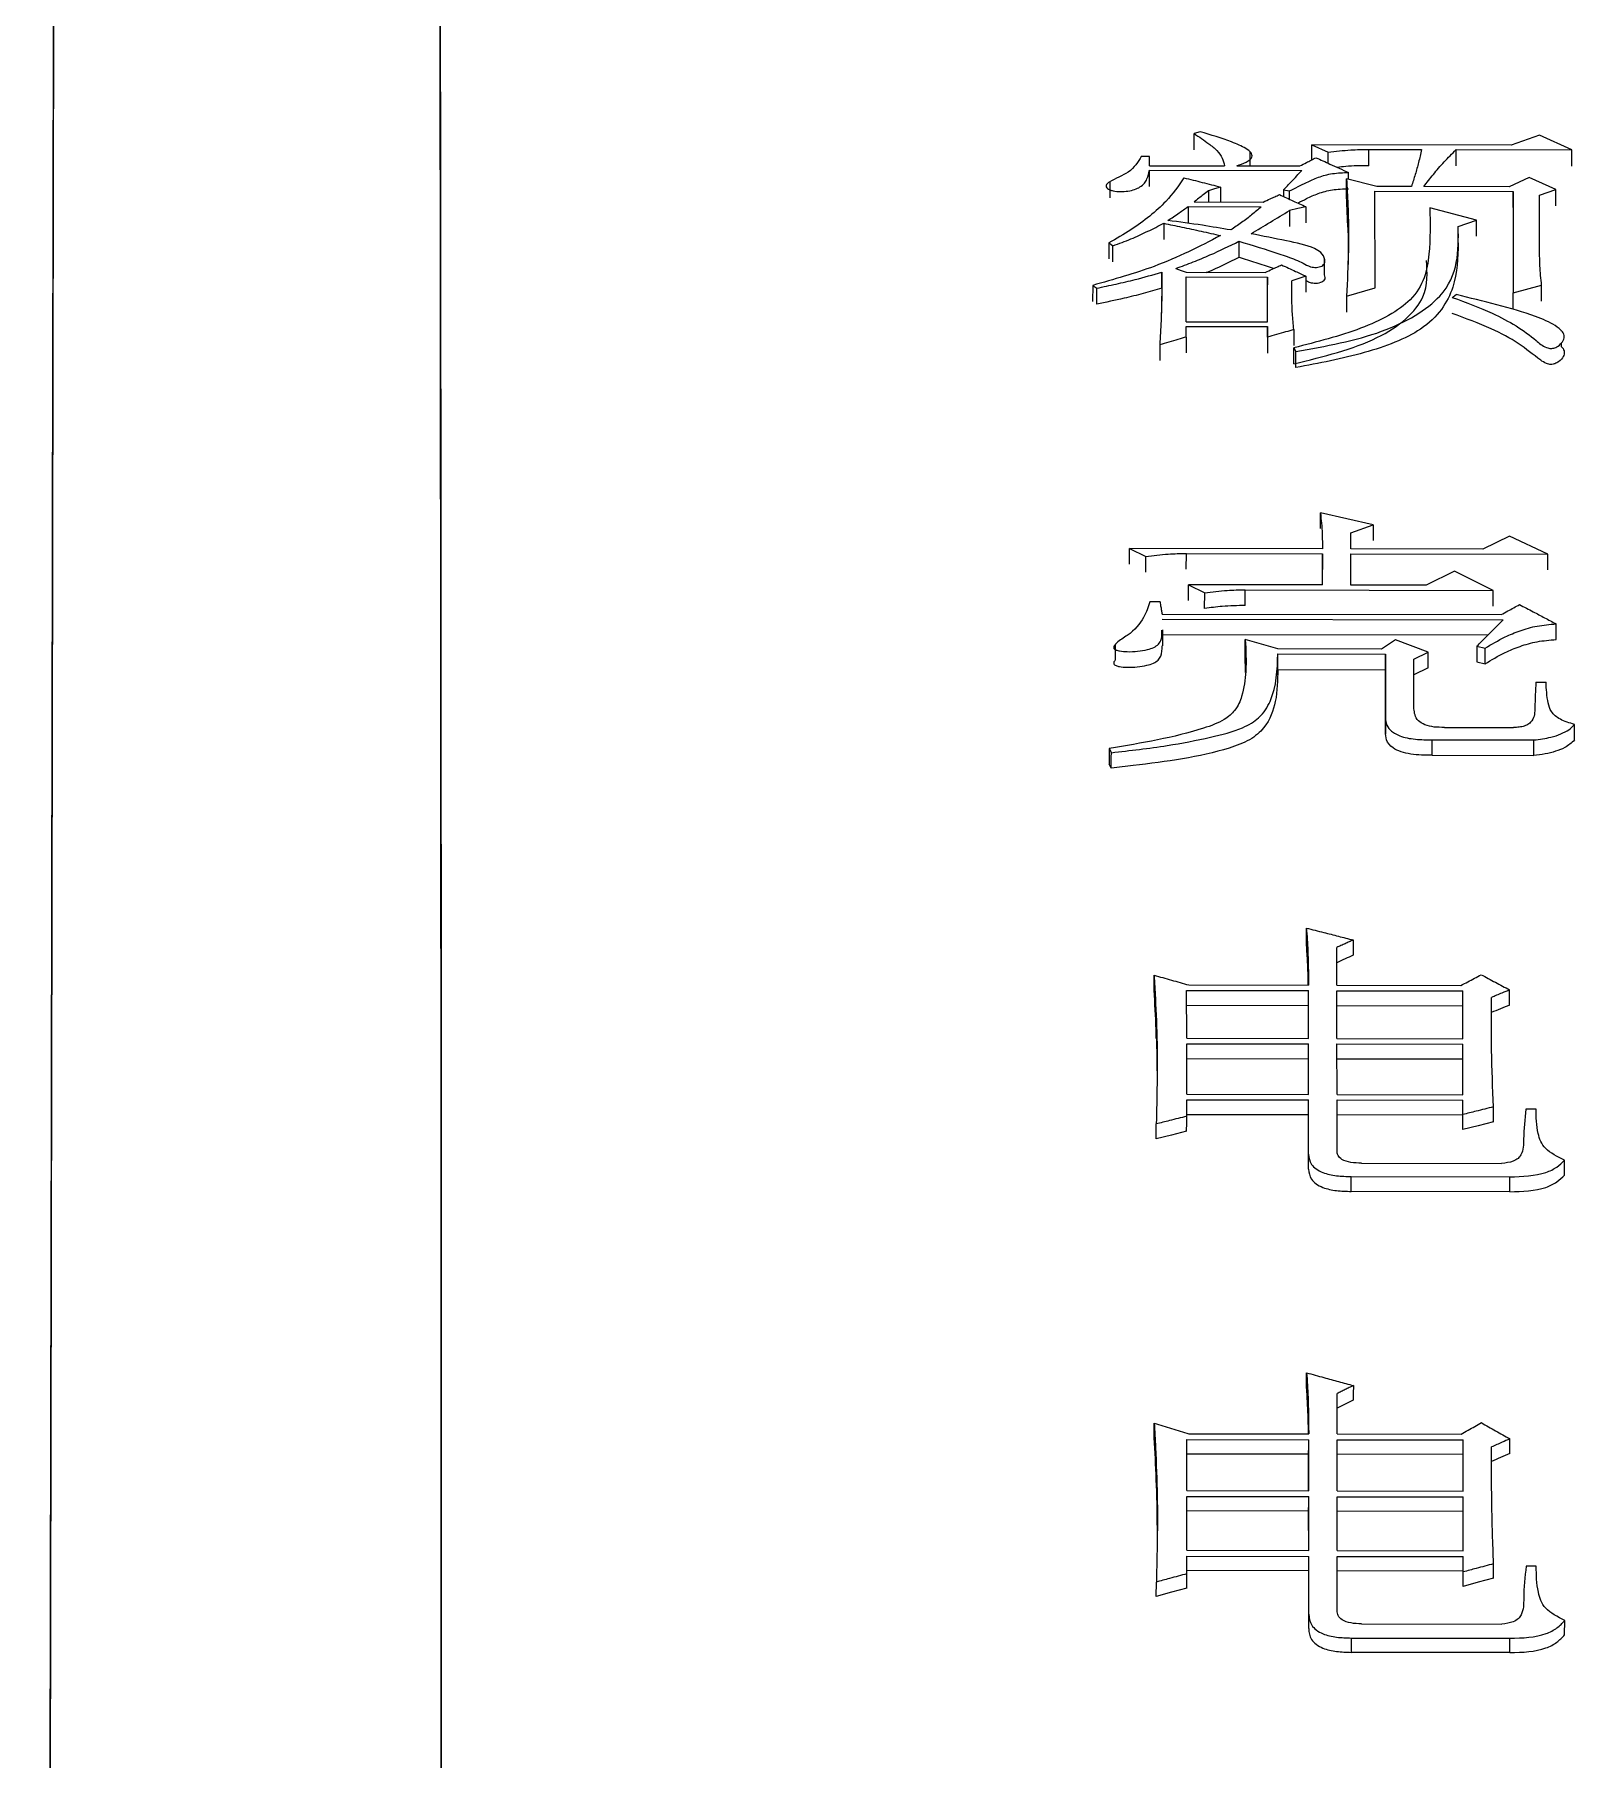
# Model space of a CAD drawing. Header units: millimetres. Extents: x 2271 to 4415, y 823 to 2339.
# Drawn here: x 2753.59 to 2761.79, y 2136.96 to 2146.15 of the extents above; entities that cross this region are included whole.
import ezdxf

# ---------------------------------------------------------------- set-up
doc = ezdxf.new("R2010")
doc.units = ezdxf.units.MM

msp = doc.modelspace()

# ---------------------------------------------------------------- linework, layer by layer
at = {"color": 7, "linetype": 'Continuous', "lineweight": 25}
for p, q in [((2759.793, 2145.6351), (2759.7606, 2145.6254)), ((2759.7603, 2145.5392), (2759.7606, 2145.6254)), ((2760.3878, 2145.4858), (2760.388, 2145.5656)), ((2760.388, 2145.5656), (2760.4746, 2145.5263)), ((2761.4481, 2145.5636), (2760.388, 2145.5656)), ((2760.6907, 2145.454), (2760.6909, 2145.5406)), ((2760.6909, 2145.5406), (2760.9722, 2145.54)), ((2761.1558, 2145.4536), (2761.1561, 2145.5397)), ((2761.1561, 2145.5397), (2761.7727, 2145.5385)), ((2761.5995, 2145.6171), (2761.4481, 2145.5636)), ((2761.7727, 2145.5385), (2761.5995, 2145.6171)), ((2759.5227, 2145.5035), (2759.4794, 2145.5036)), ((2759.5228, 2145.4544), (2759.5227, 2145.5035)), ((2759.5228, 2145.4544), (2759.923, 2145.4536)), ((2759.9879, 2145.4535), (2760.3232, 2145.4529)), ((2760.0587, 2145.4534), (2760.0589, 2145.5289)), ((2760.4744, 2145.4675), (2760.4746, 2145.5263)), ((2759.3117, 2145.3682), (2759.3115, 2145.2824)), ((2759.5225, 2145.3439), (2759.5228, 2145.4298)), ((2759.5228, 2145.4298), (2760.3341, 2145.4283)), ((2760.7344, 2145.3437), (2760.5721, 2145.3835)), ((2760.5828, 2145.3809), (2760.5829, 2145.418)), ((2761.5457, 2145.3916), (2761.4375, 2145.3424)), ((2761.6863, 2145.3271), (2761.5457, 2145.3916)), ((2759.7609, 2145.2614), (2760.1287, 2145.2607)), ((2759.8366, 2145.3207), (2759.8364, 2145.2612)), ((2760.2368, 2145.3249), (2760.2367, 2145.2903)), ((2760.2368, 2145.3249), (2760.2693, 2145.3199)), ((2760.2692, 2145.2754), (2760.2693, 2145.3198)), ((2760.5795, 2145.1266), (2760.5719, 2145.2971)), ((2760.7236, 2145.319), (2761.4592, 2145.3176)), ((2760.7242, 2144.8039), (2760.7236, 2145.319)), ((2760.9183, 2145.3434), (2760.7344, 2145.3437)), ((2761.4375, 2145.3424), (2760.9832, 2145.3432)), ((2761.4592, 2145.3176), (2761.4598, 2144.7772)), ((2761.5998, 2145.2976), (2761.6863, 2145.3271)), ((2761.6002, 2144.9936), (2761.5998, 2145.2976)), ((2759.7285, 2145.2366), (2760.1179, 2145.2359)), ((2760.2694, 2145.2157), (2760.2692, 2145.1301)), ((2761.2646, 2145.1642), (2761.0158, 2145.2293)), ((2759.5988, 2145.1473), (2759.5986, 2145.0617)), ((2761.1671, 2145.0439), (2761.1673, 2145.1295)), ((2761.1673, 2145.1295), (2761.2646, 2145.1642)), ((2759.3068, 2145.043), (2759.3066, 2144.9575)), ((2759.3283, 2144.9425), (2759.3285, 2145.0279)), ((2760.4543, 2144.8734), (2760.4545, 2144.9593)), ((2759.2205, 2144.8168), (2759.2203, 2144.7311)), ((2759.2419, 2144.7159), (2759.2422, 2144.8016)), ((2759.588, 2144.8014), (2759.5883, 2144.8867)), ((2759.7181, 2144.8865), (2760.1399, 2144.8857)), ((2759.7181, 2144.8613), (2760.1508, 2144.8605)), ((2759.7183, 2144.623), (2759.7181, 2144.8613)), ((2760.1508, 2144.8605), (2760.1505, 2144.7752)), ((2760.151, 2144.6222), (2760.1508, 2144.8605)), ((2760.5728, 2144.7586), (2760.7242, 2144.8039)), ((2761.4598, 2144.7772), (2761.6112, 2144.8174)), ((2761.4595, 2144.692), (2761.4598, 2144.7772)), ((2759.7183, 2144.623), (2760.151, 2144.6222)), ((2759.7184, 2144.5414), (2759.7182, 2144.4564)), ((2759.7183, 2144.5975), (2760.151, 2144.5967)), ((2759.7184, 2144.5414), (2759.7183, 2144.5975)), ((2760.151, 2144.5967), (2760.1508, 2144.5117)), ((2760.1511, 2144.5406), (2760.151, 2144.5967)), ((2760.2917, 2144.5812), (2760.2914, 2144.4962)), ((2761.7175, 2144.5729), (2761.7175, 2144.5748)), ((2760.2918, 2144.484), (2760.3026, 2144.4635)), ((2761.7172, 2144.4893), (2761.7173, 2144.5111)), ((2760.7145, 2143.5407), (2760.4332, 2143.6049)), ((2760.5955, 2143.4984), (2760.7145, 2143.5407)), ((2760.5956, 2143.4131), (2760.5955, 2143.4984)), ((2761.4393, 2143.4809), (2761.2987, 2143.4118)), ((2761.6449, 2143.3845), (2761.4393, 2143.4809)), ((2759.4162, 2143.3316), (2759.4165, 2143.4153)), ((2759.4165, 2143.4153), (2759.5031, 2143.3724)), ((2760.4441, 2143.4134), (2759.4165, 2143.4153)), ((2759.5028, 2143.2887), (2759.5031, 2143.3724)), ((2759.7191, 2143.3043), (2759.7194, 2143.388)), ((2759.7194, 2143.388), (2760.4441, 2143.3867)), ((2760.4441, 2143.3867), (2760.4439, 2143.303)), ((2760.4443, 2143.2205), (2760.4441, 2143.3867)), ((2761.2987, 2143.4118), (2760.5956, 2143.4131)), ((2760.5956, 2143.3864), (2761.6449, 2143.3845)), ((2760.5957, 2143.2202), (2760.5956, 2143.3864)), ((2761.1473, 2143.2944), (2760.996, 2143.2195)), ((2761.3529, 2143.1919), (2761.1473, 2143.2944)), ((2759.7301, 2143.1383), (2759.7303, 2143.2219)), ((2759.7303, 2143.2219), (2759.8169, 2143.1786)), ((2760.4443, 2143.2205), (2759.7303, 2143.2219)), ((2759.8167, 2143.0952), (2759.8169, 2143.1786)), ((2760.033, 2143.1109), (2760.0332, 2143.1944)), ((2760.0332, 2143.1944), (2761.3529, 2143.1919)), ((2760.996, 2143.2195), (2760.5957, 2143.2202)), ((2759.579, 2143.1306), (2759.5249, 2143.1307)), ((2759.5898, 2143.0658), (2761.3963, 2143.0624)), ((2759.5898, 2143.0387), (2761.4071, 2143.0353)), ((2759.5942, 2142.8969), (2759.5945, 2142.9807)), ((2761.6882, 2142.9298), (2761.6884, 2143.0132)), ((2759.3401, 2142.9035), (2759.3398, 2142.8198)), ((2761.324, 2142.9522), (2759.5944, 2142.9554)), ((2760.0332, 2142.8463), (2760.0334, 2142.9294)), ((2760.2065, 2142.8802), (2760.0334, 2142.9294)), ((2760.7582, 2142.8792), (2760.2065, 2142.8802)), ((2760.8339, 2142.928), (2760.7582, 2142.8792)), ((2761.007, 2142.8624), (2760.8339, 2142.928)), ((2761.2666, 2142.8945), (2761.2664, 2142.8114)), ((2761.2666, 2142.8945), (2761.3099, 2142.8836)), ((2761.3097, 2142.8004), (2761.3099, 2142.8836)), ((2760.0346, 2142.7535), (2760.0332, 2142.8462)), ((2760.2063, 2142.7699), (2760.2065, 2142.853)), ((2760.2065, 2142.853), (2760.7799, 2142.8519)), ((2760.2069, 2142.7426), (2760.2072, 2142.8262)), ((2760.7799, 2142.8519), (2760.7801, 2142.5232)), ((2760.9313, 2142.8244), (2761.007, 2142.8624)), ((2760.9315, 2142.5615), (2760.9313, 2142.8244)), ((2761.2664, 2142.8114), (2761.3097, 2142.8004)), ((2760.2063, 2142.7699), (2760.7796, 2142.7688)), ((2760.7799, 2142.4405), (2760.7796, 2142.7688)), ((2761.0068, 2142.7793), (2760.9311, 2142.7413)), ((2761.5805, 2142.703), (2761.6345, 2142.7029)), ((2760.7801, 2142.5109), (2760.7798, 2142.4277)), ((2760.7799, 2142.4405), (2760.7801, 2142.5232)), ((2761.0938, 2142.462), (2761.4616, 2142.4613)), ((2759.3091, 2142.3491), (2759.3088, 2142.2667)), ((2759.3091, 2142.3491), (2759.3199, 2142.3269)), ((2761.0287, 2142.3133), (2761.029, 2142.3958)), ((2761.029, 2142.3958), (2761.5699, 2142.3948)), ((2759.3196, 2142.2445), (2759.3088, 2142.2667)), ((2761.0287, 2142.3133), (2761.5696, 2142.3123)), ((2760.3587, 2141.3114), (2760.3589, 2141.3926)), ((2760.5213, 2141.088), (2760.5212, 2141.2893)), ((2759.7209, 2141.0606), (2760.3699, 2141.0594)), ((2759.721, 2140.8056), (2759.7209, 2141.0606)), ((2759.7317, 2141.0895), (2760.3699, 2141.0883)), ((2760.37, 2140.8044), (2760.3699, 2141.0594)), ((2760.5213, 2141.088), (2761.1812, 2141.0868)), ((2760.5213, 2141.0591), (2761.192, 2141.0579)), ((2760.5215, 2140.8041), (2760.5213, 2141.0591)), ((2761.1921, 2140.8029), (2761.192, 2141.0579)), ((2760.3696, 2140.9787), (2759.7206, 2140.9799)), ((2760.3697, 2140.8044), (2760.3696, 2140.9787)), ((2761.1918, 2140.9771), (2760.5211, 2140.9784)), ((2761.1918, 2140.8029), (2761.1918, 2140.9771)), ((2759.5599, 2140.8066), (2759.5636, 2140.5711)), ((2759.721, 2140.8056), (2760.37, 2140.8044)), ((2759.721, 2140.7765), (2760.37, 2140.7753)), ((2759.7211, 2140.5076), (2759.721, 2140.7765)), ((2760.3701, 2140.5064), (2760.37, 2140.7753)), ((2760.5215, 2140.8041), (2761.1921, 2140.8029)), ((2760.5215, 2140.775), (2761.1921, 2140.7738)), ((2760.5216, 2140.5061), (2760.5215, 2140.775)), ((2761.1923, 2140.5049), (2761.1921, 2140.7738)), ((2760.3698, 2140.6949), (2759.7207, 2140.6961)), ((2760.3699, 2140.5064), (2760.3698, 2140.6949)), ((2761.1919, 2140.6934), (2760.5212, 2140.6946)), ((2761.192, 2140.5049), (2761.1919, 2140.6934)), ((2759.7211, 2140.5076), (2760.3701, 2140.5064)), ((2760.5216, 2140.5061), (2761.1923, 2140.5049)), ((2759.7211, 2140.4783), (2760.3702, 2140.4771)), ((2759.7212, 2140.3901), (2759.7211, 2140.4783)), ((2760.3699, 2140.3971), (2759.7212, 2140.3983)), ((2760.37, 2140.1084), (2760.3699, 2140.3971)), ((2760.3703, 2140.1881), (2760.3702, 2140.4771)), ((2761.192, 2140.3955), (2760.5214, 2140.3968)), ((2760.5216, 2140.4768), (2761.1923, 2140.4755)), ((2760.5217, 2140.2055), (2760.5216, 2140.4768)), ((2761.1921, 2140.3192), (2761.192, 2140.3955)), ((2761.1921, 2140.3192), (2761.1923, 2140.3991)), ((2761.1923, 2140.3991), (2761.1923, 2140.4755)), ((2761.5817, 2140.4278), (2761.5276, 2140.4279)), ((2759.5587, 2140.2693), (2759.5589, 2140.3491)), ((2760.37, 2140.1084), (2760.3703, 2140.1881)), ((2760.6515, 2140.1401), (2761.3982, 2140.1388)), ((2761.733, 2140.0763), (2761.7333, 2140.1559)), ((2760.5972, 2139.9895), (2760.5975, 2140.069)), ((2760.5975, 2140.069), (2761.4412, 2140.0674)), ((2761.441, 2139.988), (2761.4412, 2140.0674)), ((2761.441, 2139.988), (2760.5972, 2139.9895)), ((2760.3596, 2138.945), (2760.3599, 2139.0231)), ((2760.5222, 2138.6975), (2760.5222, 2138.9126)), ((2759.7217, 2138.6681), (2760.3708, 2138.6669)), ((2759.7218, 2138.3957), (2759.7217, 2138.6681)), ((2759.7326, 2138.6989), (2760.3708, 2138.6977)), ((2760.3708, 2138.3945), (2760.3708, 2138.6669)), ((2760.5222, 2138.6975), (2761.1821, 2138.6962)), ((2760.5222, 2138.6666), (2761.1929, 2138.6654)), ((2760.5223, 2138.3943), (2760.5222, 2138.6666)), ((2761.193, 2138.393), (2761.1929, 2138.6654)), ((2760.3705, 2138.5893), (2759.7215, 2138.5905)), ((2760.3706, 2138.3945), (2760.3705, 2138.5893)), ((2761.1926, 2138.5877), (2760.522, 2138.589)), ((2761.1927, 2138.393), (2761.1926, 2138.5877)), ((2759.5606, 2138.4108), (2759.5643, 2138.1432)), ((2759.7218, 2138.3957), (2760.3708, 2138.3945)), ((2760.5223, 2138.3943), (2761.193, 2138.393)), ((2760.3706, 2138.2862), (2759.7216, 2138.2874)), ((2759.7218, 2138.3647), (2760.3709, 2138.3635)), ((2759.7219, 2138.0777), (2759.7218, 2138.3647)), ((2760.3707, 2138.0765), (2760.3706, 2138.2862)), ((2760.3709, 2138.0765), (2760.3709, 2138.3635)), ((2761.1927, 2138.2847), (2760.522, 2138.2859)), ((2760.5223, 2138.3632), (2761.193, 2138.362)), ((2760.5224, 2138.0762), (2760.5223, 2138.3632)), ((2761.1928, 2138.075), (2761.1927, 2138.2847)), ((2761.193, 2138.075), (2761.193, 2138.362)), ((2759.7219, 2138.0777), (2760.3709, 2138.0765)), ((2759.7219, 2138.0464), (2760.3709, 2138.0452)), ((2759.7219, 2137.9523), (2759.7219, 2138.0464)), ((2760.371, 2137.7371), (2760.3709, 2138.0452)), ((2760.5224, 2138.0762), (2761.193, 2138.075)), ((2760.5224, 2138.0449), (2761.193, 2138.0437)), ((2760.5224, 2137.7557), (2760.5224, 2138.0449)), ((2761.1931, 2137.9622), (2761.193, 2138.0437)), ((2759.5594, 2137.832), (2759.5597, 2137.9086)), ((2760.3707, 2137.9684), (2759.7219, 2137.9695)), ((2760.3707, 2137.6606), (2760.3707, 2137.9684)), ((2761.1928, 2137.9668), (2760.5221, 2137.9681)), ((2761.1928, 2137.8854), (2761.1928, 2137.9668)), ((2761.1928, 2137.8854), (2761.1931, 2137.9622)), ((2761.5825, 2137.9928), (2761.5284, 2137.9929)), ((2760.3707, 2137.6606), (2760.371, 2137.7371)), ((2760.6522, 2137.686), (2761.3989, 2137.6846)), ((2761.7337, 2137.6266), (2761.734, 2137.703)), ((2760.5979, 2137.5339), (2760.5982, 2137.6102)), ((2760.5982, 2137.6102), (2761.4419, 2137.6087)), ((2761.4417, 2137.5324), (2761.4419, 2137.6087)), ((2761.4417, 2137.5324), (2760.5979, 2137.5339))]:
    msp.add_line(p, q, dxfattribs=at)
at = {"color": 7, "linetype": 'Continuous', "lineweight": 25, "flags": 128}
for points in [[(2761.7724, 2145.4525), (2761.7725, 2145.5004), (2761.7727, 2145.5385)], [(2760.5719, 2145.2976), (2760.572, 2145.3455), (2760.5721, 2145.3835)], [(2759.9015, 2145.3403), (2759.869, 2145.3305), (2759.8366, 2145.3207)], [(2759.9015, 2145.3403), (2759.9014, 2145.292), (2759.9013, 2145.2611)], [(2761.459, 2145.2318), (2761.4591, 2145.2797), (2761.4592, 2145.3176)], [(2761.6861, 2145.2408), (2761.6862, 2145.2891), (2761.6863, 2145.3271)], [(2759.7285, 2145.2366), (2759.7284, 2145.1883), (2759.7283, 2145.1509)], [(2760.3559, 2145.2355), (2760.3127, 2145.2256), (2760.2694, 2145.2157)], [(2760.3559, 2145.2355), (2760.3558, 2145.1872), (2760.3557, 2145.1498)], [(2761.2644, 2145.0785), (2761.2645, 2145.1263), (2761.2646, 2145.1642)], [(2759.3069, 2145.043), (2759.3177, 2145.0354), (2759.3285, 2145.0279)], [(2759.9992, 2145.0517), (2759.9992, 2145.0266), (2759.9991, 2145.0015), (2759.999, 2144.9658)], [(2759.664, 2144.9068), (2759.691, 2144.8966), (2759.7181, 2144.8865)], [(2759.2205, 2144.8168), (2759.2314, 2144.8092), (2759.2422, 2144.8016)], [(2760.3563, 2144.8652), (2760.3185, 2144.8526), (2760.2806, 2144.8401)], [(2760.3563, 2144.8652), (2760.3562, 2144.8172), (2760.3561, 2144.7799)], [(2761.6109, 2144.7322), (2761.611, 2144.7797), (2761.6112, 2144.8174)], [(2760.5728, 2144.7586), (2760.5726, 2144.7107), (2760.5725, 2144.6734)], [(2761.1352, 2144.7525), (2761.1407, 2144.7563), (2761.1488, 2144.762), (2761.1568, 2144.7676)], [(2760.1511, 2144.5406), (2760.151, 2144.4928), (2760.1508, 2144.4556)], [(2759.5778, 2144.5007), (2759.5777, 2144.453), (2759.5776, 2144.4158)], [(2760.2915, 2144.3991), (2760.2916, 2144.4334), (2760.2917, 2144.4587), (2760.2918, 2144.484)], [(2760.3024, 2144.3786), (2760.3025, 2144.4129), (2760.3025, 2144.4382), (2760.3026, 2144.4635)], [(2760.4329, 2143.521), (2760.433, 2143.568), (2760.4332, 2143.6049)], [(2760.7145, 2143.5407), (2760.7143, 2143.4937), (2760.7142, 2143.4569)], [(2761.6446, 2143.3008), (2761.6448, 2143.3476), (2761.6449, 2143.3845)], [(2761.3527, 2143.1084), (2761.3528, 2143.1552), (2761.3529, 2143.1919)], [(2760.7796, 2142.7688), (2760.7798, 2142.8153), (2760.7799, 2142.8519)], [(2761.0068, 2142.7793), (2761.0069, 2142.8258), (2761.007, 2142.8624)], [(2761.7859, 2142.3946), (2761.786, 2142.4177), (2761.786, 2142.4408), (2761.7861, 2142.4772)], [(2759.3196, 2142.2445), (2759.3197, 2142.2785), (2759.3198, 2142.3027), (2759.3199, 2142.3269)], [(2760.6077, 2141.3292), (2760.6076, 2141.2838), (2760.6075, 2141.2481)], [(2759.5475, 2141.0608), (2759.5476, 2141.1061), (2759.5477, 2141.1417)], [(2760.3696, 2140.9787), (2760.3698, 2141.0239), (2760.3699, 2141.0594)], [(2761.1918, 2140.9771), (2761.1919, 2141.0224), (2761.192, 2141.0579)], [(2761.4405, 2140.9824), (2761.4407, 2141.0277), (2761.4408, 2141.0632)], [(2760.3698, 2140.6949), (2760.3699, 2140.7399), (2760.37, 2140.7753)], [(2761.1919, 2140.6934), (2761.192, 2140.7384), (2761.1921, 2140.7738)], [(2759.7209, 2140.3102), (2759.7211, 2140.3549), (2759.7212, 2140.3901)], [(2760.3699, 2140.3971), (2760.37, 2140.4419), (2760.3702, 2140.4771)], [(2761.192, 2140.3955), (2761.1922, 2140.4403), (2761.1923, 2140.4755)], [(2761.3543, 2140.36), (2761.3544, 2140.4048), (2761.3545, 2140.44)], [(2759.7209, 2140.3102), (2759.6398, 2140.2897), (2759.5587, 2140.2693)], [(2761.3543, 2140.36), (2761.2732, 2140.3396), (2761.1921, 2140.3192)], [(2760.6087, 2138.9553), (2760.6085, 2138.9116), (2760.6084, 2138.8773)], [(2759.5484, 2138.6769), (2759.5485, 2138.7205), (2759.5486, 2138.7547)], [(2760.3705, 2138.5893), (2760.3707, 2138.6327), (2760.3708, 2138.6669)], [(2761.1926, 2138.5877), (2761.1928, 2138.6312), (2761.1929, 2138.6654)], [(2761.4414, 2138.5934), (2761.4416, 2138.6369), (2761.4417, 2138.6711)], [(2760.3706, 2138.2862), (2760.3707, 2138.3295), (2760.3709, 2138.3635)], [(2761.1927, 2138.2847), (2761.1929, 2138.328), (2761.193, 2138.362)], [(2760.3707, 2137.9684), (2760.3708, 2138.0114), (2760.3709, 2138.0452)], [(2761.1928, 2137.9668), (2761.1929, 2138.0099), (2761.193, 2138.0437)], [(2761.3551, 2137.929), (2761.3552, 2137.972), (2761.3553, 2138.0058)], [(2759.7217, 2137.8756), (2759.7218, 2137.9186), (2759.7219, 2137.9523)], [(2761.3551, 2137.929), (2761.2739, 2137.9072), (2761.1928, 2137.8854)], [(2759.7217, 2137.8756), (2759.6405, 2137.8538), (2759.5594, 2137.832)]]:
    msp.add_lwpolyline(points, dxfattribs=at)
at = {"color": 7, "linetype": 'Continuous', "lineweight": 25}
for points in [[(2753.7065, 2156.6255), (2753.7063, 2156.5452), (2753.706, 2156.3845), (2753.7029, 2154.7374), (2753.6979, 2152.0861), (2753.6909, 2148.3685), (2753.682, 2143.6663), (2753.6714, 2138.0415), (2753.6592, 2131.5787), (2753.6457, 2124.3723), (2753.6309, 2116.5293), (2753.6152, 2108.1617), (2753.5987, 2099.4051), (2753.5874, 2093.3629), (2753.5817, 2090.3418)], [(2753.5898, 2094.6479), (2753.5947, 2097.2341), (2753.6044, 2102.4065), (2753.6184, 2109.8646), (2753.6318, 2116.9882), (2753.6444, 2123.6767), (2753.656, 2129.8539), (2753.6665, 2135.4442), (2753.6758, 2140.3814), (2753.6838, 2144.6043), (2753.6903, 2148.068), (2753.6953, 2150.7097), (2753.6988, 2152.5767), (2753.6998, 2153.0932), (2753.7003, 2153.3514)]]:
    msp.add_open_spline(points, degree=3, dxfattribs=at)
for points, knots in [([(2755.726, 2099.9371), (2755.7266, 2100.4277), (2755.7299, 2102.8823), (2755.7353, 2107.2298), (2755.7413, 2112.837), (2755.7462, 2118.2335), (2755.7504, 2123.9877), (2755.7532, 2129.9393), (2755.7542, 2135.865), (2755.7529, 2141.1347), (2755.7493, 2145.6612), (2755.7436, 2149.4152), (2755.7366, 2152.0048), (2755.7293, 2153.698), (2755.7222, 2154.7782), (2755.7143, 2155.5046), (2755.7084, 2155.656), (2755.7054, 2155.7317)], [0, 0, 0, 0, 0.015692, 0.078515, 0.141334, 0.20415, 0.266967, 0.352016, 0.437317, 0.522367, 0.607418, 0.69272, 0.77777, 0.83263, 0.887489, 0.943742, 1, 1, 1, 1]), ([(2755.7245, 2099.7457), (2755.7252, 2100.284), (2755.7288, 2102.9774), (2755.7353, 2108.3238), (2755.7426, 2115.5399), (2755.7483, 2122.8573), (2755.7513, 2129.0312), (2755.7523, 2134.1349), (2755.7518, 2138.3147), (2755.7499, 2142.5215), (2755.7458, 2146.5261), (2755.739, 2150.0653), (2755.7298, 2152.739), (2755.7184, 2154.533), (2755.7088, 2154.8658), (2755.704, 2155.0322)], [0, 0, 0, 0, 0.017379, 0.086966, 0.17585, 0.265018, 0.353899, 0.419464, 0.485029, 0.550594, 0.638845, 0.727377, 0.81563, 0.907817, 1, 1, 1, 1]), ([(2759.9879, 2145.4535), (2760.0052, 2145.4597), (2760.0392, 2145.4718), (2760.0738, 2145.4974), (2760.0666, 2145.5258), (2760.0261, 2145.5533), (2759.9373, 2145.5923), (2759.8503, 2145.6181), (2759.793, 2145.6351)], [0, 0, 0, 0, 0.121651, 0.238643, 0.329835, 0.425878, 0.621221, 1, 1, 1, 1]), ([(2759.7606, 2145.6254), (2759.7871, 2145.6077), (2759.8306, 2145.5785), (2759.8852, 2145.5358), (2759.9121, 2145.4953), (2759.9194, 2145.4675), (2759.923, 2145.4536)], [0, 0, 0, 0, 0.34464, 0.565757, 0.783533, 1, 1, 1, 1]), ([(2760.4746, 2145.5263), (2760.5144, 2145.5311), (2760.5855, 2145.5396), (2760.6587, 2145.5403), (2760.6909, 2145.5406)], [0, 0, 0, 0, 0.5588348, 1, 1, 1, 1]), ([(2760.9722, 2145.54), (2760.967, 2145.5172), (2760.957, 2145.4731), (2760.9385, 2145.4075), (2760.925, 2145.3648), (2760.9183, 2145.3434)], [0, 0, 0, 0, 0.347753, 0.673826, 1, 1, 1, 1]), ([(2760.9832, 2145.3432), (2761.0003, 2145.3647), (2761.0353, 2145.4088), (2761.0904, 2145.4749), (2761.1342, 2145.5181), (2761.1561, 2145.5397)], [0, 0, 0, 0, 0.32194, 0.6606, 1, 1, 1, 1]), ([(2759.4794, 2145.5036), (2759.4617, 2145.4738), (2759.4296, 2145.4199), (2759.3332, 2145.3831), (2759.2918, 2145.3556), (2759.291, 2145.3425), (2759.2993, 2145.3326), (2759.3119, 2145.3252), (2759.3352, 2145.3185), (2759.3688, 2145.3155), (2759.4089, 2145.3184), (2759.4446, 2145.327), (2759.4879, 2145.3464), (2759.5131, 2145.3837), (2759.5196, 2145.4144), (2759.5228, 2145.4298)], [0, 0, 0, 0, 0.230957, 0.41792, 0.453924, 0.487897, 0.511171, 0.535166, 0.56028, 0.61217, 0.662892, 0.713404, 0.762519, 0.88154, 1, 1, 1, 1]), ([(2760.3232, 2145.4529), (2760.3349, 2145.4589), (2760.3552, 2145.4692), (2760.384, 2145.4839), (2760.4012, 2145.4926), (2760.4097, 2145.497)], [0, 0, 0, 0, 0.4048358, 0.7024179, 1, 1, 1, 1]), ([(2760.4097, 2145.497), (2760.4345, 2145.4857), (2760.4757, 2145.4669), (2760.5334, 2145.4406), (2760.5664, 2145.4255), (2760.5829, 2145.418)], [0, 0, 0, 0, 0.42835, 0.714175, 1, 1, 1, 1]), ([(2760.6907, 2145.454), (2760.6495, 2145.4537), (2760.5931, 2145.4534), (2760.5384, 2145.4468), (2760.5236, 2145.445)], [0, 0, 0, 0, 0.729054, 1, 1, 1, 1]), ([(2759.7067, 2145.39), (2759.6773, 2145.3473), (2759.6286, 2145.2767), (2759.5265, 2145.1851), (2759.4255, 2145.1109), (2759.3465, 2145.0657), (2759.3068, 2145.043)], [0, 0, 0, 0, 0.335399, 0.554927, 0.776461, 1, 1, 1, 1]), ([(2759.7067, 2145.39), (2759.7229, 2145.3859), (2759.7554, 2145.3776), (2759.8041, 2145.3652), (2759.8528, 2145.3528), (2759.8853, 2145.3445), (2759.9015, 2145.3403)], [0, 0, 0, 0, 0.25, 0.5, 0.75, 1, 1, 1, 1]), ([(2760.2368, 2145.3249), (2760.2511, 2145.34), (2760.2744, 2145.3649), (2760.3068, 2145.3994), (2760.325, 2145.4186), (2760.3341, 2145.4283)], [0, 0, 0, 0, 0.439566, 0.719783, 1, 1, 1, 1]), ([(2760.2693, 2145.3198), (2760.2992, 2145.3351), (2760.3485, 2145.3603), (2760.4204, 2145.3939), (2760.4962, 2145.4154), (2760.5538, 2145.4171), (2760.5829, 2145.418)], [0, 0, 0, 0, 0.334385, 0.5522024, 0.7732715, 1, 1, 1, 1]), ([(2760.5721, 2145.3835), (2760.5748, 2145.3377), (2760.582, 2145.2119), (2760.5843, 2145.004), (2760.5766, 2144.8404), (2760.5728, 2144.7586)], [0, 0, 0, 0, 0.22247, 0.611088, 1, 1, 1, 1]), ([(2759.8366, 2145.3207), (2759.8276, 2145.3136), (2759.8105, 2145.3002), (2759.7852, 2145.2804), (2759.769, 2145.2677), (2759.7609, 2145.2614)], [0, 0, 0, 0, 0.357705, 0.678852, 1, 1, 1, 1]), ([(2760.1287, 2145.2607), (2760.1411, 2145.2663), (2760.1617, 2145.2757), (2760.1905, 2145.2889), (2760.207, 2145.2964), (2760.2152, 2145.3002)], [0, 0, 0, 0, 0.428365, 0.714182, 1, 1, 1, 1]), ([(2760.2152, 2145.3002), (2760.2276, 2145.2945), (2760.2523, 2145.2831), (2760.2992, 2145.2616), (2760.3338, 2145.2457), (2760.3559, 2145.2355)], [0, 0, 0, 0, 0.263606, 0.527213, 1, 1, 1, 1]), ([(2760.3126, 2145.2554), (2760.3281, 2145.2632), (2760.3631, 2145.281), (2760.4202, 2145.3075), (2760.496, 2145.329), (2760.5535, 2145.3307), (2760.5826, 2145.3315)], [0, 0, 0, 0, 0.206355, 0.465998, 0.729591, 1, 1, 1, 1]), ([(2759.6204, 2145.1622), (2759.6307, 2145.1689), (2759.6512, 2145.1824), (2759.6875, 2145.2071), (2759.7128, 2145.2253), (2759.7285, 2145.2366)], [0, 0, 0, 0, 0.275387, 0.550784, 1, 1, 1, 1]), ([(2760.1179, 2145.2359), (2760.1013, 2145.2211), (2760.0688, 2145.1922), (2760.0146, 2145.1507), (2759.9754, 2145.1248), (2759.9558, 2145.1118)], [0, 0, 0, 0, 0.343045, 0.670986, 1, 1, 1, 1]), ([(2760.064, 2145.0916), (2760.0982, 2145.1123), (2760.1667, 2145.1538), (2760.2352, 2145.1951), (2760.2694, 2145.2157)], [0, 0, 0, 0, 0.5, 1, 1, 1, 1]), ([(2761.0158, 2145.2293), (2761.0174, 2145.1479), (2761.0208, 2144.9852), (2760.9691, 2144.7424), (2760.6539, 2144.576), (2760.4141, 2144.5151), (2760.2918, 2144.484)], [0, 0, 0, 0, 0.2736561, 0.5467644, 0.7688728, 1, 1, 1, 1]), ([(2759.9017, 2145.0819), (2759.7889, 2145.0238), (2759.5858, 2144.9193), (2759.3329, 2144.8483), (2759.2205, 2144.8168)], [0, 0, 0, 0, 0.555355, 1, 1, 1, 1]), ([(2759.3285, 2145.0279), (2759.3609, 2145.0397), (2759.4258, 2145.0632), (2759.5142, 2145.1043), (2759.5706, 2145.133), (2759.5988, 2145.1473)], [0, 0, 0, 0, 0.332402, 0.665753, 1, 1, 1, 1]), ([(2759.5988, 2145.1473), (2759.6308, 2145.1408), (2759.6976, 2145.1271), (2759.7986, 2145.1053), (2759.8674, 2145.0897), (2759.9017, 2145.0819)], [0, 0, 0, 0, 0.314066, 0.657008, 1, 1, 1, 1]), ([(2759.9558, 2145.1118), (2759.9057, 2145.1203), (2759.7951, 2145.1393), (2759.6822, 2145.1541), (2759.6204, 2145.1622)], [0, 0, 0, 0, 0.453228, 1, 1, 1, 1]), ([(2759.9992, 2145.0517), (2760.0707, 2145.0302), (2760.1733, 2144.9993), (2760.2872, 2144.9597), (2760.342, 2144.9357), (2760.369, 2144.9187), (2760.3959, 2144.9125), (2760.4121, 2144.9123), (2760.4275, 2144.9147), (2760.441, 2144.9196), (2760.4512, 2144.9268), (2760.4579, 2144.9383), (2760.456, 2144.9609), (2760.4444, 2144.9897), (2760.3753, 2145.0287), (2760.2409, 2145.0559), (2760.1264, 2145.079), (2760.064, 2145.0916)], [0, 0, 0, 0, 0.226054, 0.324191, 0.373517, 0.422728, 0.437382, 0.45212, 0.465934, 0.480744, 0.496509, 0.51232, 0.543408, 0.615852, 0.662695, 0.816381, 1, 1, 1, 1]), ([(2760.3026, 2144.4635), (2760.4619, 2144.4927), (2760.7723, 2144.5496), (2761.172, 2144.7875), (2761.1691, 2145.0007), (2761.1673, 2145.1295)], [0, 0, 0, 0, 0.294377, 0.573566, 1, 1, 1, 1]), ([(2760.5794, 2145.1285), (2760.5802, 2145.0938), (2760.5818, 2145.0231), (2760.5802, 2144.9507), (2760.5794, 2144.9139)], [0, 0, 0, 0, 0.491016, 1, 1, 1, 1]), ([(2759.664, 2144.9068), (2759.6947, 2144.9184), (2759.7562, 2144.9415), (2759.8711, 2144.9882), (2759.9488, 2145.0268), (2759.9992, 2145.0517)], [0, 0, 0, 0, 0.260614, 0.521277, 1, 1, 1, 1]), ([(2761.1671, 2145.0434), (2761.1655, 2144.9646), (2761.1622, 2144.8068), (2761.0179, 2144.5804), (2760.6698, 2144.4483), (2760.4261, 2144.4019), (2760.3024, 2144.3783)], [0, 0, 0, 0, 0.271412, 0.543735, 0.768302, 1, 1, 1, 1]), ([(2761.6112, 2144.8174), (2761.6093, 2144.8347), (2761.6056, 2144.8694), (2761.6015, 2144.9282), (2761.6007, 2144.9695), (2761.6002, 2144.9936)], [0, 0, 0, 0, 0.294544, 0.589102, 1, 1, 1, 1]), ([(2759.9989, 2144.9658), (2759.944, 2144.9379), (2759.8873, 2144.9092), (2759.8245, 2144.884), (2759.8225, 2144.8832)], [0, 0, 0, 0, 0.968576, 1, 1, 1, 1]), ([(2760.1838, 2144.9061), (2760.1253, 2144.9254), (2760.0641, 2144.9456), (2760.0018, 2144.9649), (2759.999, 2144.9658)], [0, 0, 0, 0, 0.954488, 1, 1, 1, 1]), ([(2760.1399, 2144.8857), (2760.1523, 2144.8915), (2760.1729, 2144.901), (2760.2017, 2144.9144), (2760.2182, 2144.922), (2760.2264, 2144.9258)], [0, 0, 0, 0, 0.4283645, 0.7141818, 1, 1, 1, 1]), ([(2760.2264, 2144.9258), (2760.2388, 2144.9201), (2760.2635, 2144.9085), (2760.3068, 2144.8883), (2760.3377, 2144.8738), (2760.3563, 2144.8652)], [0, 0, 0, 0, 0.285573, 0.571147, 1, 1, 1, 1]), ([(2760.2915, 2144.3988), (2760.4498, 2144.4376), (2760.7569, 2144.5129), (2761.0132, 2144.7354), (2761.0021, 2144.8844), (2760.9973, 2144.9497)], [0, 0, 0, 0, 0.373956, 0.725557, 1, 1, 1, 1]), ([(2759.2422, 2144.8016), (2759.2766, 2144.8089), (2759.3453, 2144.8236), (2759.4622, 2144.8506), (2759.5415, 2144.8733), (2759.5883, 2144.8867)], [0, 0, 0, 0, 0.290709, 0.581454, 1, 1, 1, 1]), ([(2759.5883, 2144.8867), (2759.5884, 2144.843), (2759.5888, 2144.7572), (2759.5855, 2144.6285), (2759.5804, 2144.5433), (2759.5778, 2144.5007)], [0, 0, 0, 0, 0.341807, 0.670864, 1, 1, 1, 1]), ([(2759.5881, 2144.8017), (2759.5881, 2144.7981), (2759.588, 2144.7867), (2759.5877, 2144.721), (2759.5863, 2144.6748), (2759.5854, 2144.6443)], [0, 0, 0, 0, 0.132645, 0.427852, 1, 1, 1, 1]), ([(2760.2917, 2144.5812), (2760.2888, 2144.6094), (2760.2829, 2144.6668), (2760.2805, 2144.7532), (2760.2806, 2144.8111), (2760.2806, 2144.8401)], [0, 0, 0, 0, 0.326156, 0.663016, 1, 1, 1, 1]), ([(2760.4537, 2144.8729), (2760.4552, 2144.868), (2760.4579, 2144.859), (2760.4553, 2144.8468), (2760.4468, 2144.8374), (2760.4338, 2144.8308), (2760.4176, 2144.827), (2760.4007, 2144.8263), (2760.3819, 2144.8293), (2760.3683, 2144.8351), (2760.3591, 2144.8392), (2760.3562, 2144.8405)], [0, 0, 0, 0, 0.166626, 0.301495, 0.404106, 0.50693, 0.606836, 0.70309, 0.791599, 0.936021, 1, 1, 1, 1]), ([(2759.588, 2144.801), (2759.5554, 2144.7914), (2759.4901, 2144.7722), (2759.3739, 2144.7446), (2759.2906, 2144.7265), (2759.2419, 2144.7159)], [0, 0, 0, 0, 0.29378, 0.587582, 1, 1, 1, 1]), ([(2761.1352, 2144.7525), (2761.2086, 2144.7255), (2761.3811, 2144.662), (2761.5366, 2144.5658), (2761.6158, 2144.4925), (2761.6485, 2144.4817), (2761.6599, 2144.4802), (2761.6713, 2144.4811), (2761.6856, 2144.4852), (2761.7056, 2144.4965), (2761.7249, 2144.5164), (2761.7358, 2144.543), (2761.7221, 2144.5739), (2761.6725, 2144.6128), (2761.5553, 2144.6636), (2761.3725, 2144.7138), (2761.2289, 2144.7496), (2761.1568, 2144.7676)], [0, 0, 0, 0, 0.163724, 0.385243, 0.440265, 0.448911, 0.455118, 0.461359, 0.469623, 0.484502, 0.514449, 0.547101, 0.577937, 0.622931, 0.708315, 0.853647, 1, 1, 1, 1]), ([(2761.7165, 2144.4887), (2761.7178, 2144.4876), (2761.7271, 2144.4796), (2761.7338, 2144.4618), (2761.728, 2144.4355), (2761.7092, 2144.4139), (2761.6872, 2144.4008), (2761.6723, 2144.3962), (2761.6609, 2144.3949), (2761.6484, 2144.3964), (2761.6279, 2144.4031), (2761.5729, 2144.4409), (2761.4932, 2144.5091), (2761.3339, 2144.5938), (2761.2062, 2144.6407), (2761.135, 2144.6669)], [0, 0, 0, 0, 0.0077874, 0.0559924, 0.1043522, 0.1659871, 0.1951898, 0.2074682, 0.2198787, 0.2304798, 0.246825, 0.2944673, 0.5104669, 0.7271522, 1, 1, 1, 1]), ([(2759.7184, 2144.5414), (2759.7038, 2144.5372), (2759.6731, 2144.5283), (2759.6263, 2144.5147), (2759.594, 2144.5054), (2759.5778, 2144.5007)], [0, 0, 0, 0, 0.310621, 0.65531, 1, 1, 1, 1]), ([(2760.2917, 2144.5812), (2760.2771, 2144.577), (2760.2464, 2144.5681), (2760.1996, 2144.5546), (2760.1672, 2144.5452), (2760.1511, 2144.5406)], [0, 0, 0, 0, 0.310621, 0.65531, 1, 1, 1, 1]), ([(2760.4332, 2143.6049), (2760.4353, 2143.5863), (2760.4396, 2143.549), (2760.4432, 2143.4852), (2760.4438, 2143.4399), (2760.4441, 2143.4134)], [0, 0, 0, 0, 0.293251, 0.586525, 1, 1, 1, 1]), ([(2759.5031, 2143.3724), (2759.5428, 2143.3776), (2759.6139, 2143.387), (2759.6871, 2143.3877), (2759.7194, 2143.388)], [0, 0, 0, 0, 0.558835, 1, 1, 1, 1]), ([(2759.8169, 2143.1786), (2759.8567, 2143.1839), (2759.9278, 2143.1934), (2760.001, 2143.1941), (2760.0332, 2143.1944)], [0, 0, 0, 0, 0.558835, 1, 1, 1, 1]), ([(2759.5249, 2143.1307), (2759.5159, 2143.1028), (2759.4955, 2143.0398), (2759.4315, 2142.9643), (2759.3576, 2142.9223), (2759.3367, 2142.8999), (2759.3322, 2142.8898), (2759.3325, 2142.8832), (2759.3376, 2142.8776), (2759.3477, 2142.8726), (2759.3702, 2142.8669), (2759.4274, 2142.863), (2759.4922, 2142.8692), (2759.5475, 2142.8866), (2759.5741, 2142.9057), (2759.5912, 2142.9378), (2759.5895, 2142.9635), (2759.5884, 2142.9803)], [0, 0, 0, 0, 0.1707151, 0.3850642, 0.4863711, 0.5197384, 0.5339691, 0.5483607, 0.5579783, 0.5704918, 0.5928592, 0.6384567, 0.759603, 0.8032584, 0.8469118, 0.9004117, 1, 1, 1, 1]), ([(2759.579, 2143.1306), (2759.5805, 2143.1214), (2759.5831, 2143.1061), (2759.5867, 2143.0845), (2759.5888, 2143.072), (2759.5898, 2143.0658)], [0, 0, 0, 0, 0.423761, 0.711881, 1, 1, 1, 1]), ([(2760.033, 2143.1109), (2759.9919, 2143.1103), (2759.9187, 2143.1093), (2759.8478, 2143.0994), (2759.8167, 2143.0951)], [0, 0, 0, 0, 0.561085, 1, 1, 1, 1]), ([(2761.3963, 2143.0624), (2761.4081, 2143.0689), (2761.4301, 2143.0811), (2761.4626, 2143.0991), (2761.4833, 2143.1105), (2761.4936, 2143.1162)], [0, 0, 0, 0, 0.362123, 0.681061, 1, 1, 1, 1]), ([(2761.4936, 2143.1162), (2761.5177, 2143.1035), (2761.5623, 2143.08), (2761.6272, 2143.0456), (2761.668, 2143.024), (2761.6884, 2143.0132)], [0, 0, 0, 0, 0.371324, 0.685662, 1, 1, 1, 1]), ([(2761.2666, 2142.8945), (2761.2827, 2142.9107), (2761.3142, 2142.9423), (2761.361, 2142.9892), (2761.3918, 2143.02), (2761.4071, 2143.0353)], [0, 0, 0, 0, 0.343847, 0.671923, 1, 1, 1, 1]), ([(2761.3099, 2142.8836), (2761.3444, 2142.9043), (2761.4015, 2142.9386), (2761.4955, 2142.978), (2761.5864, 2143.0047), (2761.6542, 2143.0103), (2761.6884, 2143.0132)], [0, 0, 0, 0, 0.333231, 0.552095, 0.774458, 1, 1, 1, 1]), ([(2760.0334, 2142.9294), (2760.0361, 2142.8731), (2760.0409, 2142.7725), (2760.0242, 2142.6455), (2759.9873, 2142.557), (2759.9191, 2142.4952), (2759.6975, 2142.4144), (2759.4814, 2142.3781), (2759.3091, 2142.3491)], [0, 0, 0, 0, 0.208188, 0.37202, 0.466812, 0.538301, 0.631663, 1, 1, 1, 1]), ([(2759.3406, 2142.8196), (2759.3387, 2142.8177), (2759.3347, 2142.8136), (2759.332, 2142.8067), (2759.3322, 2142.8002), (2759.3372, 2142.7946), (2759.3472, 2142.7895), (2759.3695, 2142.7839), (2759.4258, 2142.7799), (2759.4897, 2142.786), (2759.5452, 2142.8025), (2759.5707, 2142.8199), (2759.5909, 2142.8517), (2759.5902, 2142.878), (2759.5897, 2142.8971)], [0, 0, 0, 0, 0.027086, 0.055688, 0.084606, 0.104032, 0.12918, 0.173978, 0.265645, 0.506998, 0.595745, 0.684569, 0.771213, 1, 1, 1, 1]), ([(2761.3097, 2142.8004), (2761.3441, 2142.8211), (2761.4013, 2142.8554), (2761.4953, 2142.8948), (2761.5862, 2142.9214), (2761.654, 2142.927), (2761.6882, 2142.9298)], [0, 0, 0, 0, 0.333143, 0.55199, 0.774382, 1, 1, 1, 1]), ([(2759.3199, 2142.3269), (2759.4199, 2142.3384), (2759.5992, 2142.359), (2759.8325, 2142.404), (2760.0073, 2142.4473), (2760.1201, 2142.5165), (2760.2, 2142.6521), (2760.2038, 2142.7681), (2760.2065, 2142.853)], [0, 0, 0, 0, 0.205001, 0.367779, 0.497733, 0.583522, 0.695132, 1, 1, 1, 1]), ([(2760.2063, 2142.7699), (2760.2053, 2142.7131), (2760.2034, 2142.6085), (2760.1577, 2142.4783), (2760.0629, 2142.3922), (2759.8341, 2142.308), (2759.5726, 2142.2739), (2759.3587, 2142.2491), (2759.3196, 2142.2445)], [0, 0, 0, 0, 0.205432, 0.378037, 0.468885, 0.559501, 0.919602, 1, 1, 1, 1]), ([(2761.5805, 2142.703), (2761.5783, 2142.6581), (2761.5749, 2142.59), (2761.5748, 2142.5126), (2761.545, 2142.4804), (2761.5209, 2142.4682), (2761.4914, 2142.4621), (2761.4716, 2142.4616), (2761.4616, 2142.4613)], [0, 0, 0, 0, 0.492007, 0.747358, 0.812484, 0.879738, 0.939348, 1, 1, 1, 1]), ([(2761.7861, 2142.4772), (2761.7595, 2142.4854), (2761.7072, 2142.5013), (2761.6586, 2142.5445), (2761.6389, 2142.6132), (2761.6364, 2142.6659), (2761.6345, 2142.7029)], [0, 0, 0, 0, 0.195659, 0.382955, 0.567145, 1, 1, 1, 1]), ([(2760.7801, 2142.5232), (2760.7801, 2142.5101), (2760.7801, 2142.4839), (2760.8021, 2142.445), (2760.8568, 2142.412), (2760.939, 2142.3962), (2760.9988, 2142.3959), (2761.029, 2142.3958)], [0, 0, 0, 0, 0.177785, 0.356958, 0.541697, 0.768829, 1, 1, 1, 1]), ([(2761.0938, 2142.462), (2761.0755, 2142.4619), (2761.0392, 2142.4618), (2760.9878, 2142.4733), (2760.9374, 2142.5062), (2760.9339, 2142.5389), (2760.9315, 2142.5615)], [0, 0, 0, 0, 0.19814, 0.3923, 0.578456, 1, 1, 1, 1]), ([(2761.0287, 2142.3133), (2760.9903, 2142.3135), (2760.9149, 2142.3139), (2760.8182, 2142.3444), (2760.7803, 2142.3942), (2760.78, 2142.4251), (2760.7799, 2142.4405)], [0, 0, 0, 0, 0.294606, 0.577543, 0.790012, 1, 1, 1, 1]), ([(2761.5699, 2142.3948), (2761.6009, 2142.3988), (2761.6516, 2142.4054), (2761.7141, 2142.4256), (2761.7583, 2142.4483), (2761.7769, 2142.4677), (2761.7861, 2142.4772)], [0, 0, 0, 0, 0.349141, 0.571236, 0.788179, 1, 1, 1, 1]), ([(2761.5696, 2142.3123), (2761.5696, 2142.32), (2761.5697, 2142.3353), (2761.5698, 2142.3628), (2761.5698, 2142.3826), (2761.5699, 2142.3948)], [0, 0, 0, 0, 0.279414, 0.558829, 1, 1, 1, 1]), ([(2761.7859, 2142.3946), (2761.7705, 2142.3801), (2761.7447, 2142.3557), (2761.6858, 2142.3332), (2761.6298, 2142.3195), (2761.5897, 2142.3147), (2761.5696, 2142.3123)], [0, 0, 0, 0, 0.328272, 0.548353, 0.772923, 1, 1, 1, 1]), ([(2760.3685, 2141.0883), (2760.3683, 2141.1027), (2760.3679, 2141.1473), (2760.3647, 2141.2217), (2760.3607, 2141.2815), (2760.3587, 2141.3114)], [0, 0, 0, 0, 0.193049, 0.596479, 1, 1, 1, 1]), ([(2760.3589, 2141.3926), (2760.3616, 2141.3519), (2760.3664, 2141.2811), (2760.3691, 2141.1796), (2760.3696, 2141.1187), (2760.3699, 2141.0883)], [0, 0, 0, 0, 0.402402, 0.701179, 1, 1, 1, 1]), ([(2760.3589, 2141.3926), (2760.3895, 2141.3848), (2760.4463, 2141.3704), (2760.5292, 2141.3492), (2760.5816, 2141.3359), (2760.6077, 2141.3292)], [0, 0, 0, 0, 0.368853, 0.684427, 1, 1, 1, 1]), ([(2760.6077, 2141.3292), (2760.6005, 2141.3259), (2760.5861, 2141.3192), (2760.5645, 2141.3093), (2760.5428, 2141.2993), (2760.5284, 2141.2926), (2760.5212, 2141.2893)], [0, 0, 0, 0, 0.25, 0.5, 0.75, 1, 1, 1, 1]), ([(2760.6075, 2141.2481), (2760.5931, 2141.2415), (2760.5642, 2141.2282), (2760.5354, 2141.2149), (2760.521, 2141.2082)], [0, 0, 0, 0, 0.499999, 1, 1, 1, 1]), ([(2759.5477, 2141.1417), (2759.55, 2141.1013), (2759.5566, 2140.9801), (2759.5648, 2140.7875), (2759.5642, 2140.5637), (2759.5607, 2140.4206), (2759.5589, 2140.3491)], [0, 0, 0, 0, 0.154598, 0.463805, 0.731869, 1, 1, 1, 1]), ([(2759.5477, 2141.1417), (2759.5784, 2141.133), (2759.6244, 2141.1199), (2759.6857, 2141.1025), (2759.7163, 2141.0938), (2759.7317, 2141.0895)], [0, 0, 0, 0, 0.5, 0.75, 1, 1, 1, 1]), ([(2761.1812, 2141.0868), (2761.1935, 2141.0933), (2761.2177, 2141.1062), (2761.2538, 2141.1253), (2761.2775, 2141.1379), (2761.2893, 2141.1442)], [0, 0, 0, 0, 0.342692, 0.671346, 1, 1, 1, 1]), ([(2761.2893, 2141.1442), (2761.3146, 2141.1307), (2761.3524, 2141.1105), (2761.4029, 2141.0835), (2761.4282, 2141.07), (2761.4408, 2141.0632)], [0, 0, 0, 0, 0.4999999, 0.7499999, 1, 1, 1, 1]), ([(2759.5594, 2140.8051), (2759.559, 2140.8209), (2759.5568, 2140.9067), (2759.5517, 2140.9916), (2759.5475, 2141.0608)], [0, 0, 0, 0, 0.1842929, 1, 1, 1, 1]), ([(2761.4408, 2141.0632), (2761.4272, 2141.0576), (2761.4041, 2141.0481), (2761.3717, 2141.0346), (2761.3529, 2141.0269), (2761.3435, 2141.023)], [0, 0, 0, 0, 0.419954, 0.709977, 1, 1, 1, 1]), ([(2761.4405, 2140.9824), (2761.4243, 2140.9757), (2761.3919, 2140.9624), (2761.3594, 2140.9489), (2761.3432, 2140.9422)], [0, 0, 0, 0, 0.499999, 1, 1, 1, 1]), ([(2761.3545, 2140.44), (2761.3506, 2140.5407), (2761.3447, 2140.6888), (2761.344, 2140.8827), (2761.3436, 2140.9762), (2761.3435, 2141.023)], [0, 0, 0, 0, 0.515258, 0.757627, 1, 1, 1, 1]), ([(2759.7212, 2140.3901), (2759.7058, 2140.3862), (2759.6751, 2140.3784), (2759.621, 2140.3648), (2759.5823, 2140.355), (2759.5589, 2140.3491)], [0, 0, 0, 0, 0.283865, 0.567729, 1, 1, 1, 1]), ([(2761.3545, 2140.44), (2761.3392, 2140.4361), (2761.3085, 2140.4284), (2761.2544, 2140.4148), (2761.2157, 2140.405), (2761.1923, 2140.3991)], [0, 0, 0, 0, 0.283865, 0.567729, 1, 1, 1, 1]), ([(2761.5276, 2140.4279), (2761.5217, 2140.3749), (2761.5128, 2140.2945), (2761.5159, 2140.2037), (2761.4873, 2140.1646), (2761.4537, 2140.1448), (2761.4199, 2140.1411), (2761.3982, 2140.1388)], [0, 0, 0, 0, 0.493108, 0.749094, 0.814101, 0.880835, 1, 1, 1, 1]), ([(2761.7333, 2140.1559), (2761.6952, 2140.1748), (2761.6203, 2140.2118), (2761.5832, 2140.3142), (2761.5823, 2140.3847), (2761.5817, 2140.4278)], [0, 0, 0, 0, 0.287877, 0.565058, 1, 1, 1, 1]), ([(2760.3703, 2140.1881), (2760.3723, 2140.1694), (2760.3765, 2140.1315), (2760.4381, 2140.0879), (2760.5189, 2140.0711), (2760.5712, 2140.0697), (2760.5975, 2140.069)], [0, 0, 0, 0, 0.266734, 0.54095, 0.768753, 1, 1, 1, 1]), ([(2760.6515, 2140.1401), (2760.6328, 2140.1407), (2760.5958, 2140.1418), (2760.5478, 2140.1561), (2760.5239, 2140.1809), (2760.5225, 2140.1974), (2760.5217, 2140.2055)], [0, 0, 0, 0, 0.293264, 0.577264, 0.790624, 1, 1, 1, 1]), ([(2761.4412, 2140.0674), (2761.5094, 2140.0693), (2761.6035, 2140.072), (2761.6945, 2140.1179), (2761.7205, 2140.1434), (2761.7333, 2140.1559)], [0, 0, 0, 0, 0.57016, 0.787713, 1, 1, 1, 1]), ([(2760.37, 2140.1084), (2760.3721, 2140.0898), (2760.3763, 2140.0519), (2760.4379, 2140.0084), (2760.5187, 2139.9917), (2760.5709, 2139.9902), (2760.5972, 2139.9895)], [0, 0, 0, 0, 0.266553, 0.540722, 0.76862, 1, 1, 1, 1]), ([(2761.441, 2139.988), (2761.5091, 2139.9898), (2761.6032, 2139.9925), (2761.6942, 2140.0383), (2761.7202, 2140.0638), (2761.733, 2140.0763)], [0, 0, 0, 0, 0.57032, 0.787829, 1, 1, 1, 1]), ([(2760.3599, 2139.0231), (2760.3626, 2138.9796), (2760.3674, 2138.9038), (2760.37, 2138.7953), (2760.3705, 2138.7303), (2760.3708, 2138.6977)], [0, 0, 0, 0, 0.402401, 0.701179, 1, 1, 1, 1]), ([(2760.3599, 2139.0231), (2760.3905, 2139.0148), (2760.4472, 2138.9993), (2760.5302, 2138.9767), (2760.5825, 2138.9625), (2760.6087, 2138.9553)], [0, 0, 0, 0, 0.368853, 0.684427, 1, 1, 1, 1]), ([(2760.3695, 2138.6977), (2760.3694, 2138.716), (2760.3689, 2138.7666), (2760.3657, 2138.849), (2760.3616, 2138.913), (2760.3596, 2138.945)], [0, 0, 0, 0, 0.221234, 0.610574, 1, 1, 1, 1]), ([(2760.6087, 2138.9553), (2760.6015, 2138.9518), (2760.5871, 2138.9447), (2760.5654, 2138.934), (2760.5438, 2138.9233), (2760.5294, 2138.9162), (2760.5222, 2138.9126)], [0, 0, 0, 0, 0.25, 0.5000001, 0.7500001, 1, 1, 1, 1]), ([(2760.6084, 2138.8773), (2760.594, 2138.8702), (2760.5652, 2138.856), (2760.5363, 2138.8417), (2760.5219, 2138.8346)], [0, 0, 0, 0, 0.499999, 1, 1, 1, 1]), ([(2759.5486, 2138.7547), (2759.5509, 2138.7115), (2759.5575, 2138.582), (2759.5657, 2138.3764), (2759.565, 2138.1375), (2759.5614, 2137.9849), (2759.5597, 2137.9086)], [0, 0, 0, 0, 0.154598, 0.463805, 0.731869, 1, 1, 1, 1]), ([(2759.5486, 2138.7547), (2759.5793, 2138.7454), (2759.6253, 2138.7315), (2759.6866, 2138.7129), (2759.7172, 2138.7036), (2759.7326, 2138.6989)], [0, 0, 0, 0, 0.5, 0.75, 1, 1, 1, 1]), ([(2761.1821, 2138.6962), (2761.1944, 2138.7033), (2761.2186, 2138.717), (2761.2547, 2138.7375), (2761.2784, 2138.7509), (2761.2902, 2138.7576)], [0, 0, 0, 0, 0.342692, 0.671346, 1, 1, 1, 1]), ([(2761.2902, 2138.7576), (2761.3155, 2138.7432), (2761.3533, 2138.7216), (2761.4038, 2138.6928), (2761.4291, 2138.6783), (2761.4417, 2138.6711)], [0, 0, 0, 0, 0.5, 0.75, 1, 1, 1, 1]), ([(2759.5601, 2138.4091), (2759.5597, 2138.4242), (2759.5576, 2138.514), (2759.5526, 2138.6029), (2759.5484, 2138.6769)], [0, 0, 0, 0, 0.168032, 1, 1, 1, 1]), ([(2761.4417, 2138.6711), (2761.4281, 2138.6651), (2761.405, 2138.6549), (2761.3726, 2138.6406), (2761.3538, 2138.6322), (2761.3443, 2138.6281)], [0, 0, 0, 0, 0.419954, 0.709977, 1, 1, 1, 1]), ([(2761.4414, 2138.5934), (2761.4252, 2138.5863), (2761.3928, 2138.572), (2761.3603, 2138.5576), (2761.3441, 2138.5505)], [0, 0, 0, 0, 0.499999, 1, 1, 1, 1]), ([(2761.3553, 2138.0058), (2761.3513, 2138.1132), (2761.3455, 2138.2712), (2761.3448, 2138.4782), (2761.3445, 2138.5781), (2761.3443, 2138.6281)], [0, 0, 0, 0, 0.515258, 0.757627, 1, 1, 1, 1]), ([(2761.3553, 2138.0058), (2761.34, 2138.0016), (2761.3092, 2137.9934), (2761.2552, 2137.9789), (2761.2164, 2137.9684), (2761.1931, 2137.9622)], [0, 0, 0, 0, 0.283865, 0.567729, 1, 1, 1, 1]), ([(2759.7219, 2137.9523), (2759.7066, 2137.9482), (2759.6759, 2137.9399), (2759.6218, 2137.9254), (2759.583, 2137.9149), (2759.5597, 2137.9086)], [0, 0, 0, 0, 0.283865, 0.567729, 1, 1, 1, 1]), ([(2761.5284, 2137.9929), (2761.5225, 2137.9364), (2761.5135, 2137.8506), (2761.5166, 2137.7539), (2761.488, 2137.7123), (2761.4545, 2137.6911), (2761.4206, 2137.6871), (2761.3989, 2137.6846)], [0, 0, 0, 0, 0.493122, 0.748949, 0.813909, 0.880596, 1, 1, 1, 1]), ([(2761.734, 2137.703), (2761.6959, 2137.7231), (2761.621, 2137.7625), (2761.584, 2137.8717), (2761.5831, 2137.9469), (2761.5825, 2137.9928)], [0, 0, 0, 0, 0.287877, 0.565058, 1, 1, 1, 1]), ([(2760.371, 2137.7371), (2760.373, 2137.7172), (2760.3772, 2137.6768), (2760.4388, 2137.6304), (2760.5196, 2137.6125), (2760.5718, 2137.611), (2760.5982, 2137.6102)], [0, 0, 0, 0, 0.266734, 0.54095, 0.768753, 1, 1, 1, 1]), ([(2760.6522, 2137.686), (2760.6335, 2137.6866), (2760.5965, 2137.6878), (2760.5485, 2137.703), (2760.5246, 2137.7295), (2760.5232, 2137.747), (2760.5224, 2137.7557)], [0, 0, 0, 0, 0.293264, 0.577264, 0.790624, 1, 1, 1, 1]), ([(2760.3707, 2137.6606), (2760.3728, 2137.6407), (2760.3769, 2137.6004), (2760.4386, 2137.554), (2760.5193, 2137.5362), (2760.5716, 2137.5347), (2760.5979, 2137.5339)], [0, 0, 0, 0, 0.266554, 0.540722, 0.76862, 1, 1, 1, 1]), ([(2761.4419, 2137.6086), (2761.51, 2137.6107), (2761.6042, 2137.6135), (2761.6952, 2137.6624), (2761.7212, 2137.6896), (2761.734, 2137.703)], [0, 0, 0, 0, 0.57016, 0.787713, 1, 1, 1, 1]), ([(2761.4417, 2137.5324), (2761.5098, 2137.5344), (2761.6039, 2137.5372), (2761.6949, 2137.5861), (2761.7209, 2137.6132), (2761.7337, 2137.6266)], [0, 0, 0, 0, 0.57032, 0.787829, 1, 1, 1, 1])]:
    msp.add_open_spline(points, degree=3, knots=knots, dxfattribs=at)

doc.saveas('drawing.dxf')
